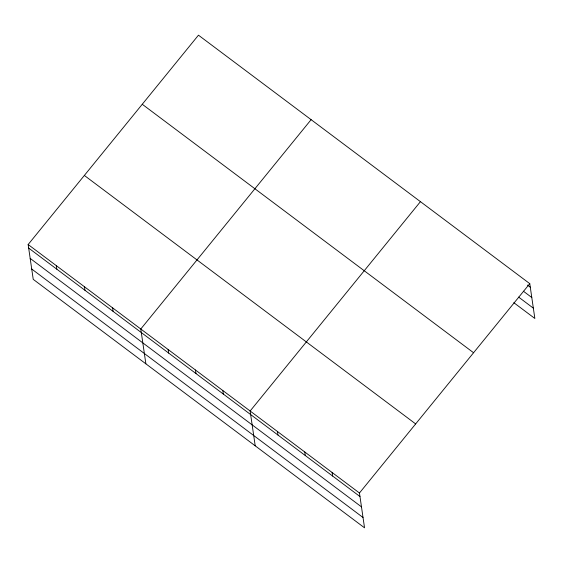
<?xml version="1.0" encoding="UTF-8"?>
<svg xmlns="http://www.w3.org/2000/svg" width="563" height="563" viewBox="0 0 563 563"><rect width="100%" height="100%" fill="white"/><g stroke="black" fill="none" stroke-linecap="round" stroke-linejoin="round"><path stroke-width="0.84" d="M28.15 244.532L359.461 493.005L364.535 527.82L33.231 279.347L28.15 244.532L198.465 35.18L529.769 283.653L534.85 318.468L513.822 302.697M311.107 119.666L140.792 329.01L145.873 363.825M420.441 201.66L250.127 411.011L255.208 445.819M359.461 493.005L529.769 283.653M527.489 285.096L530.29 287.2M523.386 291.212L531.796 297.517M518.629 297.109L533.344 308.151M142.256 104.268L473.567 352.741M84.351 175.445L415.663 423.918M28.671 248.079L359.975 496.552M30.17 258.403L361.481 506.869M31.725 269.03L363.029 517.503M332.128 472.505L332.642 476.052M304.794 452.005L305.308 455.551M277.46 431.504L277.974 435.058M222.793 390.511L223.314 394.058M195.46 370.011L195.98 373.558M168.126 349.51L168.647 353.057M112.635 307.891L113.149 311.445M84.471 286.771L84.992 290.325M56.314 265.652L56.828 269.205"/></g></svg>
